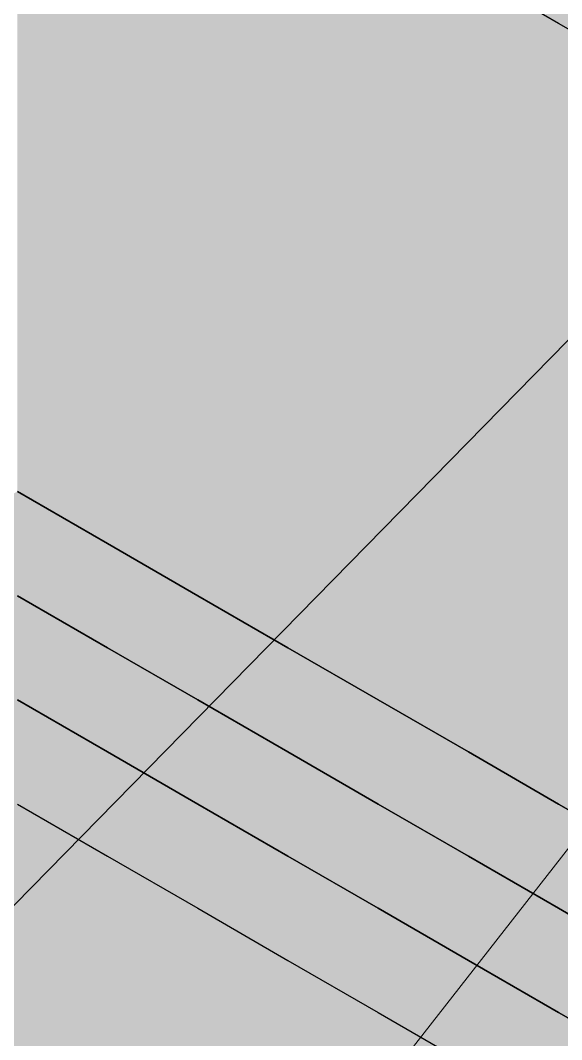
# Model space of a CAD drawing. Header units: metres. Extents: x 0 to 28.4, y 0 to 5.9.
# Drawn here: x 13.7046 to 13.9644, y 4.862 to 5.3511 of the extents above; entities that cross this region are included whole.
import ezdxf

# ---------------------------------------------------------------- set-up
doc = ezdxf.new("R2010")
doc.units = ezdxf.units.M
doc.header["$LTSCALE"] = 0.25
doc.layers.add('ISO-ARISTAS', color=8, linetype='CONTINUOUS')
doc.layers.add('ISO-CONCRETO-SUP', color=254, linetype='CONTINUOUS', true_color=0xe8e8e8)
doc.layers.add('LLAMADAS', color=30, linetype='CONTINUOUS', lineweight=18)

msp = doc.modelspace()

# ---------------------------------------------------------------- linework, layer by layer
at = {"layer": 'ISO-ARISTAS', "color": 250}
for p, q in [((13.96292, 5.3496), (13.91962, 5.3746)), ((13.96292, 5.3496), (13.91962, 5.3746)), ((14.00622, 5.3246), (13.96292, 5.3496)), ((14.00622, 5.3246), (13.96292, 5.3496)), ((13.74641, 5.1), (13.70311, 5.125)), ((13.70311, 5.125), (13.74641, 5.1)), ((13.70311, 5.125), (13.74641, 5.1)), ((13.70311, 5.125), (13.74641, 5.1)), ((13.78971, 5.075), (13.74641, 5.1)), ((13.74641, 5.1), (13.78971, 5.075)), ((13.74641, 5.1), (13.78971, 5.075)), ((13.74641, 5.1), (13.78971, 5.075)), ((13.74641, 5.05), (13.70311, 5.075)), ((13.70311, 5.075), (13.74641, 5.05)), ((13.83301, 5.05), (13.78971, 5.075)), ((13.78971, 5.075), (13.83301, 5.05)), ((13.78971, 5.075), (13.83301, 5.05)), ((13.78971, 5.075), (13.83301, 5.05)), ((13.78971, 5.025), (13.74641, 5.05)), ((13.74641, 5.05), (13.78971, 5.025)), ((13.87631, 5.025), (13.83301, 5.05)), ((13.83301, 5.05), (13.87631, 5.025)), ((13.83301, 5.05), (13.87631, 5.025)), ((13.83301, 5.05), (13.87631, 5.025)), ((13.70311, 5.025), (13.74641, 5)), ((13.70311, 5.025), (13.74641, 5)), ((13.74641, 5), (13.70311, 5.025)), ((13.70311, 5.025), (13.74641, 5)), ((13.83301, 5), (13.78971, 5.025)), ((13.78971, 5.025), (13.83301, 5)), ((13.91962, 5), (13.87631, 5.025)), ((13.87631, 5.025), (13.91962, 5)), ((13.87631, 5.025), (13.91962, 5)), ((13.87631, 5.025), (13.91962, 5)), ((13.74641, 5), (13.78971, 4.975)), ((13.74641, 5), (13.78971, 4.975)), ((13.78971, 4.975), (13.74641, 5)), ((13.74641, 5), (13.78971, 4.975)), ((13.87631, 4.975), (13.83301, 5)), ((13.83301, 5), (13.87631, 4.975)), ((13.96292, 4.975), (13.91962, 5)), ((13.91962, 5), (13.96292, 4.975)), ((13.91962, 5), (13.96292, 4.975)), ((13.91962, 5), (13.96292, 4.975)), ((13.70311, 4.975), (13.74641, 4.95)), ((13.70311, 4.975), (13.74641, 4.95)), ((13.78971, 4.975), (13.83301, 4.95)), ((13.78971, 4.975), (13.83301, 4.95)), ((13.83301, 4.95), (13.78971, 4.975)), ((13.78971, 4.975), (13.83301, 4.95)), ((13.91962, 4.95), (13.87631, 4.975)), ((13.87631, 4.975), (13.91962, 4.95)), ((14.00622, 4.95), (13.96292, 4.975)), ((13.96292, 4.975), (14.00622, 4.95)), ((13.96292, 4.975), (14.00622, 4.95)), ((13.96292, 4.975), (14.00622, 4.95)), ((13.74641, 4.95), (13.78971, 4.925)), ((13.74641, 4.95), (13.78971, 4.925)), ((13.83301, 4.95), (13.87631, 4.925)), ((13.83301, 4.95), (13.87631, 4.925)), ((13.87631, 4.925), (13.83301, 4.95)), ((13.83301, 4.95), (13.87631, 4.925)), ((13.96292, 4.925), (13.91962, 4.95)), ((13.91962, 4.95), (13.96292, 4.925)), ((13.78971, 4.925), (13.83301, 4.9)), ((13.78971, 4.925), (13.83301, 4.9)), ((13.87631, 4.925), (13.91962, 4.9)), ((13.87631, 4.925), (13.91962, 4.9)), ((13.91962, 4.9), (13.87631, 4.925)), ((13.87631, 4.925), (13.91962, 4.9)), ((14.00622, 4.9), (13.96292, 4.925)), ((13.96292, 4.925), (14.00622, 4.9)), ((13.83301, 4.9), (13.87631, 4.875)), ((13.83301, 4.9), (13.87631, 4.875)), ((13.91962, 4.9), (13.96292, 4.875)), ((13.91962, 4.9), (13.96292, 4.875)), ((13.96292, 4.875), (13.91962, 4.9)), ((13.91962, 4.9), (13.96292, 4.875)), ((13.87631, 4.875), (13.91962, 4.85)), ((13.87631, 4.875), (13.91962, 4.85)), ((13.96292, 4.875), (14.00622, 4.85)), ((13.96292, 4.875), (14.00622, 4.85)), ((14.00622, 4.85), (13.96292, 4.875)), ((13.96292, 4.875), (14.00622, 4.85))]:
    msp.add_line(p, q, dxfattribs=at)
at = {"layer": 'ISO-CONCRETO-SUP', "true_color": 0xa6a6a2}
for points in [[(13.70311, 5.3623), (13.74641, 5.3373), (13.70311, 5.40976), (13.74641, 5.38476)], [(13.70311, 5.35722), (13.74641, 5.33222), (13.70311, 5.40468), (13.74641, 5.37968)], [(13.78971, 5.35976), (13.83301, 5.33476), (13.78971, 5.40722), (13.83301, 5.38222)], [(13.87631, 5.35722), (13.91962, 5.33222), (13.87631, 5.40468), (13.91962, 5.37968)], [(13.78971, 5.35468), (13.83301, 5.32968), (13.78971, 5.40214), (13.83301, 5.37714)], [(13.87631, 5.35214), (13.91962, 5.32714), (13.87631, 5.3996), (13.91962, 5.3746)], [(13.96292, 5.35468), (14.00622, 5.32968), (13.96292, 5.40214), (14.00622, 5.37714)], [(13.74641, 5.3373), (13.78971, 5.3123), (13.74641, 5.38476), (13.78971, 5.35976)], [(13.83301, 5.33476), (13.87631, 5.30976), (13.83301, 5.38222), (13.87631, 5.35722)], [(13.74641, 5.33222), (13.78971, 5.30722), (13.74641, 5.37968), (13.78971, 5.35468)], [(13.83301, 5.32968), (13.87631, 5.30468), (13.83301, 5.37714), (13.87631, 5.35214)], [(13.91962, 5.33222), (13.96292, 5.30722), (13.91962, 5.37968), (13.96292, 5.35468)], [(13.91962, 5.32714), (13.96292, 5.30214), (13.91962, 5.3746), (13.96292, 5.3496)], [(13.70311, 5.31484), (13.74641, 5.28984), (13.70311, 5.3623), (13.74641, 5.3373)], [(13.70311, 5.30976), (13.74641, 5.28476), (13.70311, 5.35722), (13.74641, 5.33222)], [(13.78971, 5.3123), (13.83301, 5.2873), (13.78971, 5.35976), (13.83301, 5.33476)], [(13.87631, 5.30976), (13.91962, 5.28476), (13.87631, 5.35722), (13.91962, 5.33222)], [(13.78971, 5.30722), (13.83301, 5.28222), (13.78971, 5.35468), (13.83301, 5.32968)], [(13.87631, 5.30468), (13.91962, 5.27968), (13.87631, 5.35214), (13.91962, 5.32714)], [(13.96292, 5.30722), (14.00622, 5.28222), (13.96292, 5.35468), (14.00622, 5.32968)], [(13.96292, 5.30214), (14.00622, 5.27714), (13.96292, 5.3496), (14.00622, 5.3246)], [(13.74641, 5.28984), (13.78971, 5.26484), (13.74641, 5.3373), (13.78971, 5.3123)], [(13.74641, 5.28476), (13.78971, 5.25976), (13.74641, 5.33222), (13.78971, 5.30722)], [(13.83301, 5.2873), (13.87631, 5.2623), (13.83301, 5.33476), (13.87631, 5.30976)], [(13.91962, 5.28476), (13.96292, 5.25976), (13.91962, 5.33222), (13.96292, 5.30722)], [(13.83301, 5.28222), (13.87631, 5.25722), (13.83301, 5.32968), (13.87631, 5.30468)], [(13.91962, 5.27968), (13.96292, 5.25468), (13.91962, 5.32714), (13.96292, 5.30214)], [(13.70311, 5.26738), (13.74641, 5.24238), (13.70311, 5.31484), (13.74641, 5.28984)], [(13.78971, 5.26484), (13.83301, 5.23984), (13.78971, 5.3123), (13.83301, 5.2873)], [(13.70311, 5.2623), (13.74641, 5.2373), (13.70311, 5.30976), (13.74641, 5.28476)], [(13.78971, 5.25976), (13.83301, 5.23476), (13.78971, 5.30722), (13.83301, 5.28222)], [(13.87631, 5.2623), (13.91962, 5.2373), (13.87631, 5.30976), (13.91962, 5.28476)], [(13.96292, 5.25976), (14.00622, 5.23476), (13.96292, 5.30722), (14.00622, 5.28222)], [(13.87631, 5.25722), (13.91962, 5.23222), (13.87631, 5.30468), (13.91962, 5.27968)], [(13.96292, 5.25468), (14.00622, 5.22968), (13.96292, 5.30214), (14.00622, 5.27714)], [(13.74641, 5.24238), (13.78971, 5.21738), (13.74641, 5.28984), (13.78971, 5.26484)], [(13.83301, 5.23984), (13.87631, 5.21484), (13.83301, 5.2873), (13.87631, 5.2623)], [(13.74641, 5.2373), (13.78971, 5.2123), (13.74641, 5.28476), (13.78971, 5.25976)], [(13.83301, 5.23476), (13.87631, 5.20976), (13.83301, 5.28222), (13.87631, 5.25722)], [(13.91962, 5.2373), (13.96292, 5.2123), (13.91962, 5.28476), (13.96292, 5.25976)], [(13.91962, 5.23222), (13.96292, 5.20722), (13.91962, 5.27968), (13.96292, 5.25468)], [(13.70311, 5.21992), (13.74641, 5.19492), (13.70311, 5.26738), (13.74641, 5.24238)], [(13.78971, 5.21738), (13.83301, 5.19238), (13.78971, 5.26484), (13.83301, 5.23984)], [(13.70311, 5.21484), (13.74641, 5.18984), (13.70311, 5.2623), (13.74641, 5.2373)], [(13.78971, 5.2123), (13.83301, 5.1873), (13.78971, 5.25976), (13.83301, 5.23476)], [(13.87631, 5.21484), (13.91962, 5.18984), (13.87631, 5.2623), (13.91962, 5.2373)], [(13.96292, 5.2123), (14.00622, 5.1873), (13.96292, 5.25976), (14.00622, 5.23476)], [(13.87631, 5.20976), (13.91962, 5.18476), (13.87631, 5.25722), (13.91962, 5.23222)], [(13.96292, 5.20722), (14.00622, 5.18222), (13.96292, 5.25468), (14.00622, 5.22968)], [(13.74641, 5.19492), (13.78971, 5.16992), (13.74641, 5.24238), (13.78971, 5.21738)], [(13.83301, 5.19238), (13.87631, 5.16738), (13.83301, 5.23984), (13.87631, 5.21484)], [(13.74641, 5.18984), (13.78971, 5.16484), (13.74641, 5.2373), (13.78971, 5.2123)], [(13.83301, 5.1873), (13.87631, 5.1623), (13.83301, 5.23476), (13.87631, 5.20976)], [(13.91962, 5.18984), (13.96292, 5.16484), (13.91962, 5.2373), (13.96292, 5.2123)], [(13.91962, 5.18476), (13.96292, 5.15976), (13.91962, 5.23222), (13.96292, 5.20722)], [(13.70311, 5.17246), (13.74641, 5.14746), (13.70311, 5.21992), (13.74641, 5.19492)], [(13.70311, 5.16738), (13.74641, 5.14238), (13.70311, 5.21484), (13.74641, 5.18984)], [(13.78971, 5.16992), (13.83301, 5.14492), (13.78971, 5.21738), (13.83301, 5.19238)], [(13.87631, 5.16738), (13.91962, 5.14238), (13.87631, 5.21484), (13.91962, 5.18984)], [(13.78971, 5.16484), (13.83301, 5.13984), (13.78971, 5.2123), (13.83301, 5.1873)], [(13.87631, 5.1623), (13.91962, 5.1373), (13.87631, 5.20976), (13.91962, 5.18476)], [(13.96292, 5.16484), (14.00622, 5.13984), (13.96292, 5.2123), (14.00622, 5.1873)], [(13.96292, 5.15976), (14.00622, 5.13476), (13.96292, 5.20722), (14.00622, 5.18222)], [(13.74641, 5.14746), (13.78971, 5.12246), (13.74641, 5.19492), (13.78971, 5.16992)], [(13.74641, 5.14238), (13.78971, 5.11738), (13.74641, 5.18984), (13.78971, 5.16484)], [(13.83301, 5.14492), (13.87631, 5.11992), (13.83301, 5.19238), (13.87631, 5.16738)], [(13.91962, 5.14238), (13.96292, 5.11738), (13.91962, 5.18984), (13.96292, 5.16484)], [(13.83301, 5.13984), (13.87631, 5.11484), (13.83301, 5.1873), (13.87631, 5.1623)], [(13.91962, 5.1373), (13.96292, 5.1123), (13.91962, 5.18476), (13.96292, 5.15976)], [(13.70311, 5.125), (13.74641, 5.1), (13.70311, 5.17246), (13.74641, 5.14746)], [(13.78971, 5.12246), (13.83301, 5.09746), (13.78971, 5.16992), (13.83301, 5.14492)], [(13.70311, 5.11992), (13.74641, 5.09492), (13.70311, 5.16738), (13.74641, 5.14238)], [(13.78971, 5.11738), (13.83301, 5.09238), (13.78971, 5.16484), (13.83301, 5.13984)], [(13.87631, 5.11992), (13.91962, 5.09492), (13.87631, 5.16738), (13.91962, 5.14238)], [(13.96292, 5.11738), (14.00622, 5.09238), (13.96292, 5.16484), (14.00622, 5.13984)], [(13.87631, 5.11484), (13.91962, 5.08984), (13.87631, 5.1623), (13.91962, 5.1373)], [(13.96292, 5.1123), (14.00622, 5.0873), (13.96292, 5.15976), (14.00622, 5.13476)], [(13.74641, 5.1), (13.78971, 5.075), (13.74641, 5.14746), (13.78971, 5.12246)], [(13.74641, 5.09492), (13.78971, 5.06992), (13.74641, 5.14238), (13.78971, 5.11738)], [(13.83301, 5.09746), (13.87631, 5.07246), (13.83301, 5.14492), (13.87631, 5.11992)], [(13.91962, 5.09492), (13.96292, 5.06992), (13.91962, 5.14238), (13.96292, 5.11738)], [(13.83301, 5.09238), (13.87631, 5.06738), (13.83301, 5.13984), (13.87631, 5.11484)], [(13.91962, 5.08984), (13.96292, 5.06484), (13.91962, 5.1373), (13.96292, 5.1123)], [(13.70311, 5.075), (13.74641, 5.05), (13.70311, 5.125), (13.74641, 5.1)], [(13.78971, 5.075), (13.83301, 5.05), (13.78971, 5.12246), (13.83301, 5.09746)], [(13.70311, 5.07246), (13.74641, 5.04746), (13.70311, 5.11992), (13.74641, 5.09492)], [(13.78971, 5.06992), (13.83301, 5.04492), (13.78971, 5.11738), (13.83301, 5.09238)], [(13.87631, 5.07246), (13.91962, 5.04746), (13.87631, 5.11992), (13.91962, 5.09492)], [(13.96292, 5.06992), (14.00622, 5.04492), (13.96292, 5.11738), (14.00622, 5.09238)], [(13.87631, 5.06738), (13.91962, 5.04238), (13.87631, 5.11484), (13.91962, 5.08984)], [(13.96292, 5.06484), (14.00622, 5.03984), (13.96292, 5.1123), (14.00622, 5.0873)], [(13.74641, 5.05), (13.78971, 5.025), (13.74641, 5.1), (13.78971, 5.075)], [(13.83301, 5.05), (13.87631, 5.025), (13.83301, 5.09746), (13.87631, 5.07246)], [(13.74641, 5.04746), (13.78971, 5.02246), (13.74641, 5.09492), (13.78971, 5.06992)], [(13.83301, 5.04492), (13.87631, 5.01992), (13.83301, 5.09238), (13.87631, 5.06738)], [(13.91962, 5.04746), (13.96292, 5.02246), (13.91962, 5.09492), (13.96292, 5.06992)], [(13.91962, 5.04238), (13.96292, 5.01738), (13.91962, 5.08984), (13.96292, 5.06484)], [(13.70311, 5.025), (13.74641, 5), (13.70311, 5.075), (13.74641, 5.05)], [(13.70311, 5.025), (13.74641, 5), (13.70311, 5.07246), (13.74641, 5.04746)], [(13.78971, 5.025), (13.83301, 5), (13.78971, 5.075), (13.83301, 5.05)], [(13.87631, 5.025), (13.91962, 5), (13.87631, 5.07246), (13.91962, 5.04746)], [(13.78971, 5.02246), (13.83301, 4.99746), (13.78971, 5.06992), (13.83301, 5.04492)], [(13.87631, 5.01992), (13.91962, 4.99492), (13.87631, 5.06738), (13.91962, 5.04238)], [(13.96292, 5.02246), (14.00622, 4.99746), (13.96292, 5.06992), (14.00622, 5.04492)], [(13.96292, 5.01738), (14.00622, 4.99238), (13.96292, 5.06484), (14.00622, 5.03984)], [(13.74641, 5), (13.78971, 4.975), (13.74641, 5.05), (13.78971, 5.025)], [(13.74641, 5), (13.78971, 4.975), (13.74641, 5.04746), (13.78971, 5.02246)], [(13.83301, 5), (13.87631, 4.975), (13.83301, 5.05), (13.87631, 5.025)], [(13.91962, 5), (13.96292, 4.975), (13.91962, 5.04746), (13.96292, 5.02246)], [(13.83301, 4.99746), (13.87631, 4.97246), (13.83301, 5.04492), (13.87631, 5.01992)], [(13.91962, 4.99492), (13.96292, 4.96992), (13.91962, 5.04238), (13.96292, 5.01738)], [(13.78971, 4.975), (13.83301, 4.95), (13.78971, 5.025), (13.83301, 5)], [(13.87631, 4.975), (13.91962, 4.95), (13.87631, 5.025), (13.91962, 5)], [(13.78971, 4.975), (13.83301, 4.95), (13.78971, 5.02246), (13.83301, 4.99746)], [(13.87631, 4.97246), (13.91962, 4.94746), (13.87631, 5.01992), (13.91962, 4.99492)], [(13.96292, 4.975), (14.00622, 4.95), (13.96292, 5.02246), (14.00622, 4.99746)], [(13.96292, 4.96992), (14.00622, 4.94492), (13.96292, 5.01738), (14.00622, 4.99238)], [(13.83301, 4.95), (13.87631, 4.925), (13.83301, 5), (13.87631, 4.975)], [(13.91962, 4.95), (13.96292, 4.925), (13.91962, 5), (13.96292, 4.975)], [(13.83301, 4.95), (13.87631, 4.925), (13.83301, 4.99746), (13.87631, 4.97246)], [(13.91962, 4.94746), (13.96292, 4.92246), (13.91962, 4.99492), (13.96292, 4.96992)], [(13.87631, 4.925), (13.91962, 4.9), (13.87631, 4.975), (13.91962, 4.95)], [(13.96292, 4.925), (14.00622, 4.9), (13.96292, 4.975), (14.00622, 4.95)], [(13.87631, 4.925), (13.91962, 4.9), (13.87631, 4.97246), (13.91962, 4.94746)], [(13.96292, 4.92246), (14.00622, 4.89746), (13.96292, 4.96992), (14.00622, 4.94492)], [(13.91962, 4.9), (13.96292, 4.875), (13.91962, 4.95), (13.96292, 4.925)], [(13.91962, 4.9), (13.96292, 4.875), (13.91962, 4.94746), (13.96292, 4.92246)], [(13.96292, 4.875), (14.00622, 4.85), (13.96292, 4.925), (14.00622, 4.9)], [(13.96292, 4.875), (14.00622, 4.85), (13.96292, 4.92246), (14.00622, 4.89746)]]:
    msp.add_solid(points, dxfattribs=at)
at = {"layer": 'ISO-CONCRETO-SUP', "true_color": 0xb8b8b3}
for points in [[(13.96292, 5.3996), (14.00622, 5.3746), (13.91962, 5.3746), (13.96292, 5.3496)], [(14.00622, 5.3746), (14.04952, 5.3496), (13.96292, 5.3496), (14.00622, 5.3246)], [(13.70311, 5.125), (13.74641, 5.1), (13.65981, 5.1), (13.70311, 5.075)], [(13.70311, 5.125), (13.74641, 5.1), (13.66314, 5.10192), (13.70644, 5.07692)], [(13.66314, 5.10192), (13.70644, 5.07692), (13.62317, 5.07885), (13.66647, 5.05385)], [(13.74641, 5.1), (13.78971, 5.075), (13.70311, 5.075), (13.74641, 5.05)], [(13.74641, 5.1), (13.78971, 5.075), (13.70644, 5.07692), (13.74974, 5.05192)], [(13.70644, 5.07692), (13.74974, 5.05192), (13.66647, 5.05385), (13.70977, 5.02885)], [(13.70311, 5.075), (13.74641, 5.05), (13.65981, 5.05), (13.70311, 5.025)], [(13.78971, 5.075), (13.83301, 5.05), (13.74641, 5.05), (13.78971, 5.025)], [(13.78971, 5.075), (13.83301, 5.05), (13.74974, 5.05192), (13.79304, 5.02692)], [(13.66647, 5.05385), (13.70977, 5.02885), (13.6265, 5.03077), (13.6698, 5.00577)], [(13.74641, 5.05), (13.78971, 5.025), (13.70311, 5.025), (13.74641, 5)], [(13.74974, 5.05192), (13.79304, 5.02692), (13.70977, 5.02885), (13.75307, 5.00385)], [(13.83301, 5.05), (13.87631, 5.025), (13.78971, 5.025), (13.83301, 5)], [(13.83301, 5.05), (13.87631, 5.025), (13.79304, 5.02692), (13.83634, 5.00192)], [(13.70977, 5.02885), (13.75307, 5.00385), (13.6698, 5.00577), (13.7131, 4.98077)], [(13.70311, 5.025), (13.74641, 5), (13.66314, 5.00192), (13.70644, 4.97692)], [(13.78971, 5.025), (13.83301, 5), (13.74641, 5), (13.78971, 4.975)], [(13.79304, 5.02692), (13.83634, 5.00192), (13.75307, 5.00385), (13.79637, 4.97885)], [(13.87631, 5.025), (13.91962, 5), (13.83301, 5), (13.87631, 4.975)], [(13.87631, 5.025), (13.91962, 5), (13.83634, 5.00192), (13.87964, 4.97692)], [(13.6698, 5.00577), (13.7131, 4.98077), (13.62983, 4.98269), (13.67313, 4.95769)], [(13.75307, 5.00385), (13.79637, 4.97885), (13.7131, 4.98077), (13.7564, 4.95577)], [(13.66314, 5.00192), (13.70644, 4.97692), (13.62317, 4.97885), (13.66647, 4.95385)], [(13.74641, 5), (13.78971, 4.975), (13.70644, 4.97692), (13.74974, 4.95192)], [(13.83301, 5), (13.87631, 4.975), (13.78971, 4.975), (13.83301, 4.95)], [(13.83634, 5.00192), (13.87964, 4.97692), (13.79637, 4.97885), (13.83967, 4.95385)], [(13.91962, 5), (13.96292, 4.975), (13.87631, 4.975), (13.91962, 4.95)], [(13.91962, 5), (13.96292, 4.975), (13.87964, 4.97692), (13.92295, 4.95192)], [(13.7131, 4.98077), (13.7564, 4.95577), (13.67313, 4.95769), (13.71643, 4.93269)], [(13.70644, 4.97692), (13.74974, 4.95192), (13.66647, 4.95385), (13.70977, 4.92885)], [(13.78971, 4.975), (13.83301, 4.95), (13.74974, 4.95192), (13.79304, 4.92692)], [(13.79637, 4.97885), (13.83967, 4.95385), (13.7564, 4.95577), (13.7997, 4.93077)], [(13.87631, 4.975), (13.91962, 4.95), (13.83301, 4.95), (13.87631, 4.925)], [(13.87964, 4.97692), (13.92295, 4.95192), (13.83967, 4.95385), (13.88298, 4.92885)], [(13.96292, 4.975), (14.00622, 4.95), (13.91962, 4.95), (13.96292, 4.925)], [(13.96292, 4.975), (14.00622, 4.95), (13.92295, 4.95192), (13.96625, 4.92692)], [(13.67313, 4.95769), (13.71643, 4.93269), (13.63316, 4.93462), (13.67646, 4.90962)], [(13.7564, 4.95577), (13.7997, 4.93077), (13.71643, 4.93269), (13.75973, 4.90769)], [(13.66647, 4.95385), (13.70977, 4.92885), (13.6265, 4.93077), (13.6698, 4.90577)], [(13.74974, 4.95192), (13.79304, 4.92692), (13.70977, 4.92885), (13.75307, 4.90385)], [(13.83301, 4.95), (13.87631, 4.925), (13.79304, 4.92692), (13.83634, 4.90192)], [(13.83967, 4.95385), (13.88298, 4.92885), (13.7997, 4.93077), (13.84301, 4.90577)], [(13.91962, 4.95), (13.96292, 4.925), (13.87631, 4.925), (13.91962, 4.9)], [(13.92295, 4.95192), (13.96625, 4.92692), (13.88298, 4.92885), (13.92628, 4.90385)], [(14.00622, 4.95), (14.04952, 4.925), (13.96292, 4.925), (14.00622, 4.9)], [(13.71643, 4.93269), (13.75973, 4.90769), (13.67646, 4.90962), (13.71976, 4.88462)], [(13.7997, 4.93077), (13.84301, 4.90577), (13.75973, 4.90769), (13.80303, 4.88269)], [(13.70977, 4.92885), (13.75307, 4.90385), (13.6698, 4.90577), (13.7131, 4.88077)], [(13.79304, 4.92692), (13.83634, 4.90192), (13.75307, 4.90385), (13.79637, 4.87885)], [(13.88298, 4.92885), (13.92628, 4.90385), (13.84301, 4.90577), (13.88631, 4.88077)], [(13.96625, 4.92692), (14.00955, 4.90192), (13.92628, 4.90385), (13.96958, 4.87885)], [(13.87631, 4.925), (13.91962, 4.9), (13.83634, 4.90192), (13.87964, 4.87692)], [(13.96292, 4.925), (14.00622, 4.9), (13.91962, 4.9), (13.96292, 4.875)], [(13.6698, 4.90577), (13.7131, 4.88077), (13.62983, 4.88269), (13.67313, 4.85769)], [(13.67646, 4.90962), (13.71976, 4.88462), (13.63649, 4.88654), (13.67979, 4.86154)], [(13.75973, 4.90769), (13.80303, 4.88269), (13.71976, 4.88462), (13.76306, 4.85962)], [(13.84301, 4.90577), (13.88631, 4.88077), (13.80303, 4.88269), (13.84634, 4.85769)], [(13.75307, 4.90385), (13.79637, 4.87885), (13.7131, 4.88077), (13.7564, 4.85577)], [(13.83634, 4.90192), (13.87964, 4.87692), (13.79637, 4.87885), (13.83967, 4.85385)], [(13.92628, 4.90385), (13.96958, 4.87885), (13.88631, 4.88077), (13.92961, 4.85577)], [(13.91962, 4.9), (13.96292, 4.875), (13.87964, 4.87692), (13.92295, 4.85192)], [(14.00622, 4.9), (14.04952, 4.875), (13.96292, 4.875), (14.00622, 4.85)], [(13.71976, 4.88462), (13.76306, 4.85962), (13.67979, 4.86154), (13.72309, 4.83654)], [(13.80303, 4.88269), (13.84634, 4.85769), (13.76306, 4.85962), (13.80637, 4.83462)], [(13.7131, 4.88077), (13.7564, 4.85577), (13.67313, 4.85769), (13.71643, 4.83269)], [(13.79637, 4.87885), (13.83967, 4.85385), (13.7564, 4.85577), (13.7997, 4.83077)], [(13.87964, 4.87692), (13.92295, 4.85192), (13.83967, 4.85385), (13.88298, 4.82885)], [(13.88631, 4.88077), (13.92961, 4.85577), (13.84634, 4.85769), (13.88964, 4.83269)], [(13.96958, 4.87885), (14.01288, 4.85385), (13.92961, 4.85577), (13.97291, 4.83077)], [(13.96292, 4.875), (14.00622, 4.85), (13.92295, 4.85192), (13.96625, 4.82692)]]:
    msp.add_solid(points, dxfattribs=at)
at = {"layer": 'ISO-CONCRETO-SUP', "true_color": 0x989388}
for points in [[(13.70311, 5.075), (13.74641, 5.05), (13.66269, 5.05167), (13.706, 5.02667)], [(13.66269, 5.05167), (13.706, 5.02667), (13.62228, 5.02833), (13.66558, 5.00333)], [(13.74641, 5.05), (13.78971, 5.025), (13.706, 5.02667), (13.7493, 5.00167)], [(13.706, 5.02667), (13.7493, 5.00167), (13.66558, 5.00333), (13.70888, 4.97833)], [(13.78971, 5.025), (13.83301, 5), (13.7493, 5.00167), (13.7926, 4.97667)], [(13.66558, 5.00333), (13.70888, 4.97833), (13.62517, 4.98), (13.66847, 4.955)], [(13.7493, 5.00167), (13.7926, 4.97667), (13.70888, 4.97833), (13.75218, 4.95333)], [(13.83301, 5), (13.87631, 4.975), (13.7926, 4.97667), (13.8359, 4.95167)], [(13.70311, 4.975), (13.74641, 4.95), (13.66269, 4.95167), (13.706, 4.92667)], [(13.70888, 4.97833), (13.75218, 4.95333), (13.66847, 4.955), (13.71177, 4.93)], [(13.7926, 4.97667), (13.8359, 4.95167), (13.75218, 4.95333), (13.79548, 4.92833)], [(13.87631, 4.975), (13.91962, 4.95), (13.8359, 4.95167), (13.8792, 4.92667)], [(13.66847, 4.955), (13.71177, 4.93), (13.62805, 4.93167), (13.67135, 4.90667)], [(13.66269, 4.95167), (13.706, 4.92667), (13.62228, 4.92833), (13.66558, 4.90333)], [(13.74641, 4.95), (13.78971, 4.925), (13.706, 4.92667), (13.7493, 4.90167)], [(13.75218, 4.95333), (13.79548, 4.92833), (13.71177, 4.93), (13.75507, 4.905)], [(13.8359, 4.95167), (13.8792, 4.92667), (13.79548, 4.92833), (13.83879, 4.90333)], [(13.91962, 4.95), (13.96292, 4.925), (13.8792, 4.92667), (13.9225, 4.90167)], [(13.71177, 4.93), (13.75507, 4.905), (13.67135, 4.90667), (13.71466, 4.88167)], [(13.706, 4.92667), (13.7493, 4.90167), (13.66558, 4.90333), (13.70888, 4.87833)], [(13.79548, 4.92833), (13.83879, 4.90333), (13.75507, 4.905), (13.79837, 4.88)], [(13.8792, 4.92667), (13.9225, 4.90167), (13.83879, 4.90333), (13.88209, 4.87833)], [(13.78971, 4.925), (13.83301, 4.9), (13.7493, 4.90167), (13.7926, 4.87667)], [(13.96292, 4.925), (14.00622, 4.9), (13.9225, 4.90167), (13.9658, 4.87667)], [(13.67135, 4.90667), (13.71466, 4.88167), (13.63094, 4.88333), (13.67424, 4.85833)], [(13.66558, 4.90333), (13.70888, 4.87833), (13.62517, 4.88), (13.66847, 4.855)], [(13.7493, 4.90167), (13.7926, 4.87667), (13.70888, 4.87833), (13.75218, 4.85333)], [(13.75507, 4.905), (13.79837, 4.88), (13.71466, 4.88167), (13.75796, 4.85667)], [(13.83879, 4.90333), (13.88209, 4.87833), (13.79837, 4.88), (13.84167, 4.855)], [(13.9225, 4.90167), (13.9658, 4.87667), (13.88209, 4.87833), (13.92539, 4.85333)], [(13.83301, 4.9), (13.87631, 4.875), (13.7926, 4.87667), (13.8359, 4.85167)], [(13.71466, 4.88167), (13.75796, 4.85667), (13.67424, 4.85833), (13.71754, 4.83333)], [(13.70888, 4.87833), (13.75218, 4.85333), (13.66847, 4.855), (13.71177, 4.83)], [(13.7926, 4.87667), (13.8359, 4.85167), (13.75218, 4.85333), (13.79548, 4.82833)], [(13.79837, 4.88), (13.84167, 4.855), (13.75796, 4.85667), (13.80126, 4.83167)], [(13.88209, 4.87833), (13.92539, 4.85333), (13.84167, 4.855), (13.88497, 4.83)], [(13.9658, 4.87667), (14.0091, 4.85167), (13.92539, 4.85333), (13.96869, 4.82833)], [(13.87631, 4.875), (13.91962, 4.85), (13.8359, 4.85167), (13.8792, 4.82667)]]:
    msp.add_solid(points, dxfattribs=at)
at = {"layer": 'ISO-CONCRETO-SUP', "true_color": 0x89847b}
for points in [[(13.70311, 5.025), (13.74641, 5), (13.70311, 5.075), (13.74641, 5.05)], [(13.74641, 5), (13.78971, 4.975), (13.74641, 5.05), (13.78971, 5.025)], [(13.70311, 4.975), (13.74641, 4.95), (13.70311, 5.025), (13.74641, 5)], [(13.78971, 4.975), (13.83301, 4.95), (13.78971, 5.025), (13.83301, 5)], [(13.74641, 4.95), (13.78971, 4.925), (13.74641, 5), (13.78971, 4.975)], [(13.83301, 4.95), (13.87631, 4.925), (13.83301, 5), (13.87631, 4.975)], [(13.78971, 4.925), (13.83301, 4.9), (13.78971, 4.975), (13.83301, 4.95)], [(13.87631, 4.925), (13.91962, 4.9), (13.87631, 4.975), (13.91962, 4.95)], [(13.83301, 4.9), (13.87631, 4.875), (13.83301, 4.95), (13.87631, 4.925)], [(13.91962, 4.9), (13.96292, 4.875), (13.91962, 4.95), (13.96292, 4.925)], [(13.87631, 4.875), (13.91962, 4.85), (13.87631, 4.925), (13.91962, 4.9)], [(13.96292, 4.875), (14.00622, 4.85), (13.96292, 4.925), (14.00622, 4.9)], [(13.91962, 4.85), (13.96292, 4.825), (13.91962, 4.9), (13.96292, 4.875)], [(13.96292, 4.825), (14.00622, 4.8), (13.96292, 4.875), (14.00622, 4.85)]]:
    msp.add_solid(points, dxfattribs=at)
at = {"layer": 'LLAMADAS'}
for p, q in [((14.48, 5.72), (13.6385, 4.8623)), ((14.48, 5.61), (13.6385, 4.5323))]:
    msp.add_line(p, q, dxfattribs=at)

doc.saveas('drawing.dxf')
